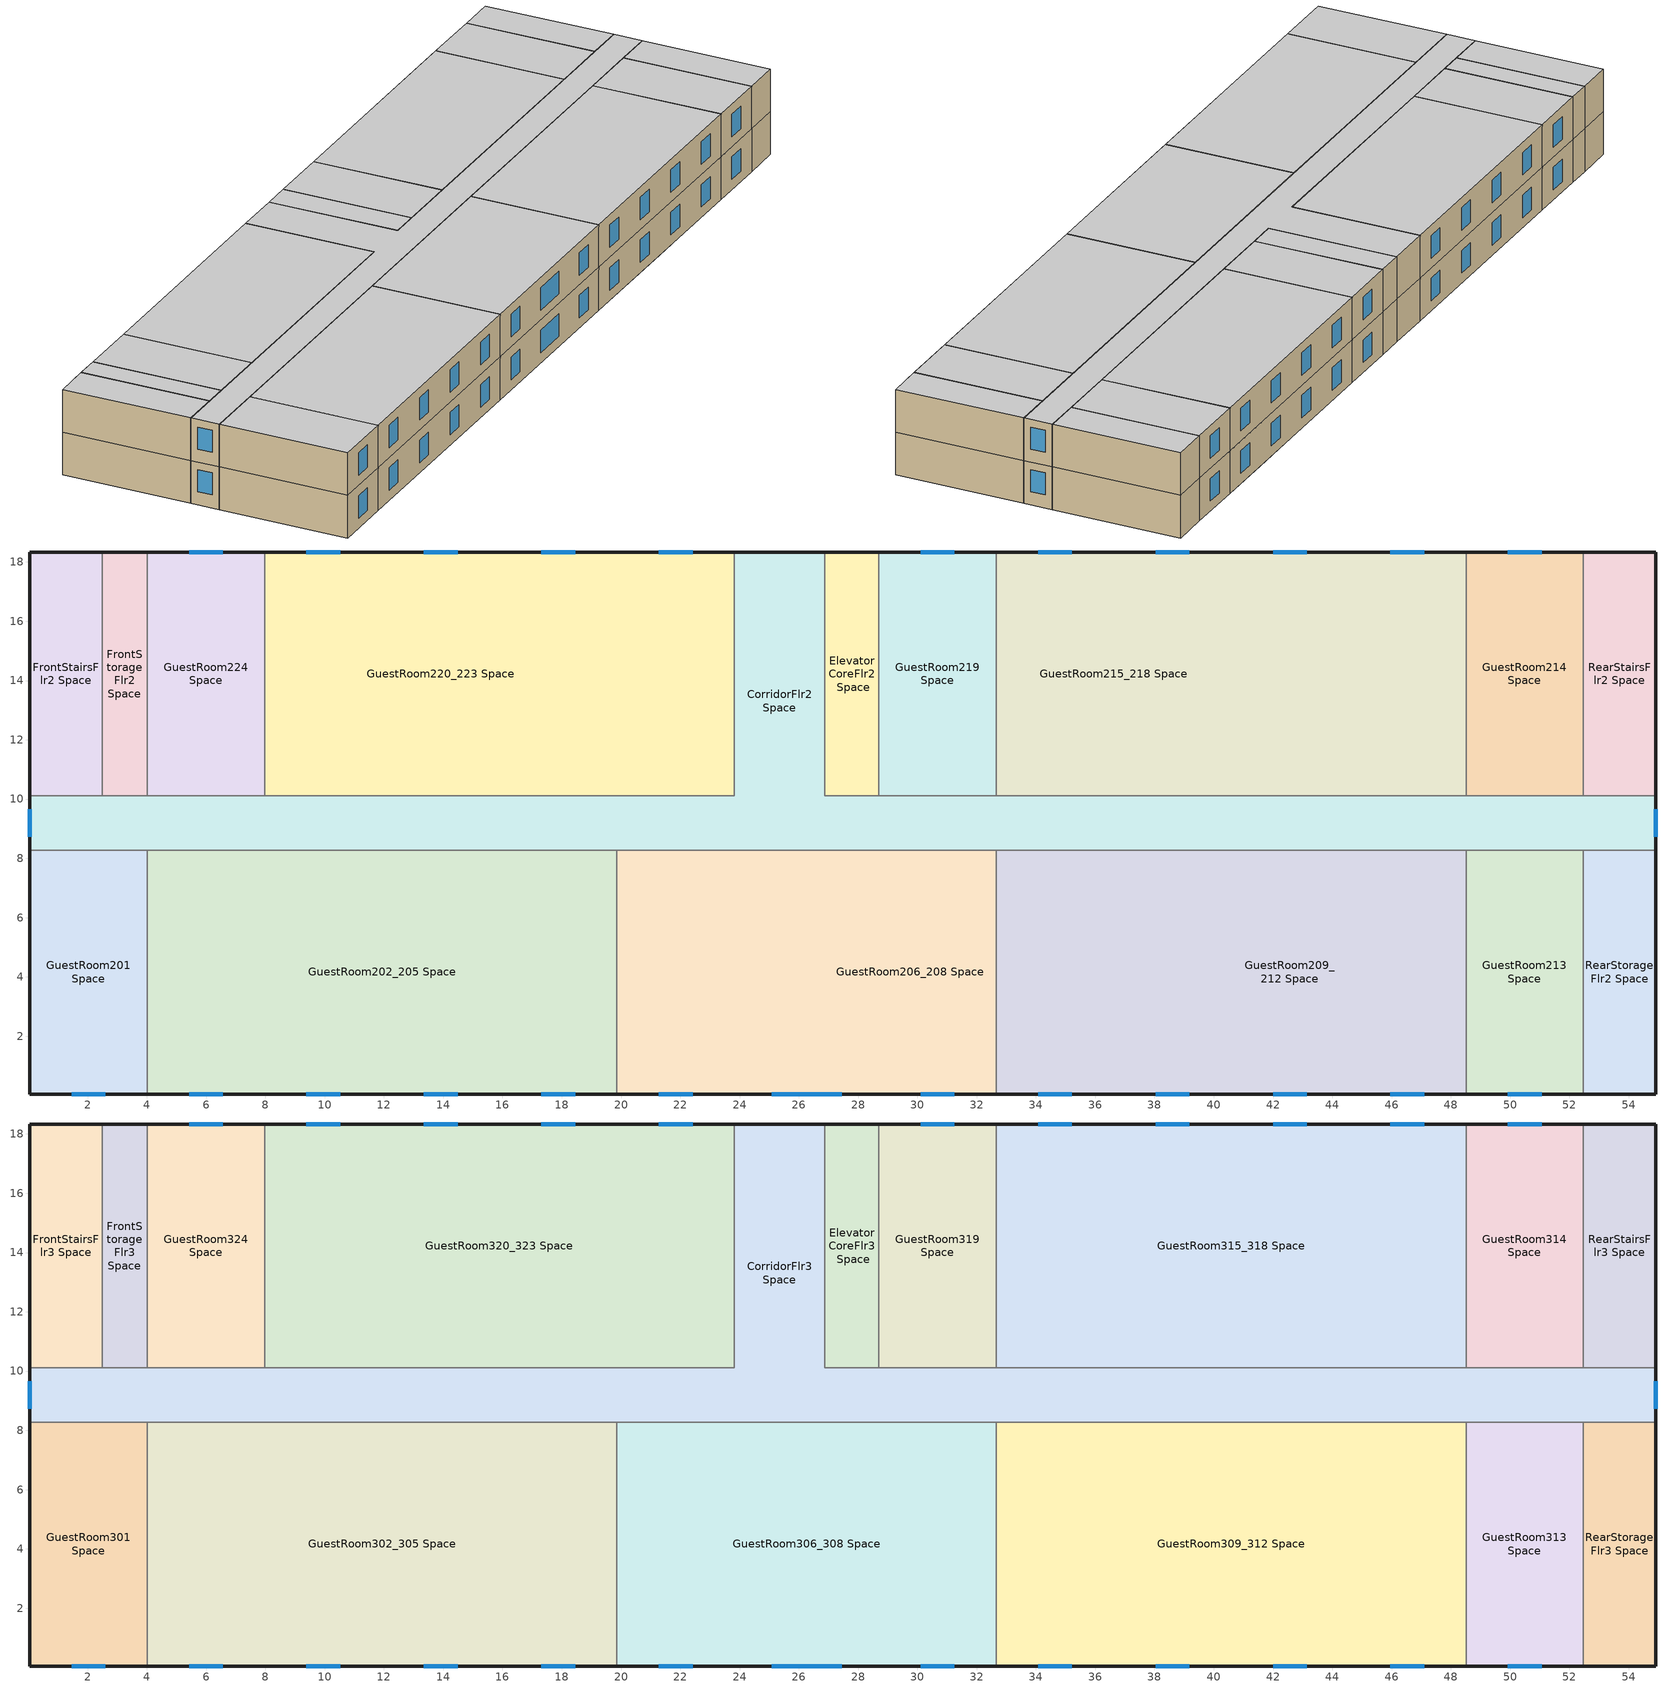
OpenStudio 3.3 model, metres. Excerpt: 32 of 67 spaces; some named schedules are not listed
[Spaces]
GuestRoom213 Space
 floor to GuestRoom103 Space (INT-FLOOR-TOPSIDE): 52.47,8.28 52.47,0.05 48.51,0.05 48.51,8.28 z3.35
 wall outside (Steel Frame Res Ext Wall): 48.51,0.05 52.47,0.05 z3.35:6.1
 wall to GuestRoom209_212 Space (int-walls): 48.51,8.28 48.51,0.05 z3.35:6.1
 wall to RearStorageFlr2 Space (int-walls): 52.47,0.05 52.47,8.28 z3.35:6.1
 wall to CorridorFlr2 Space (int-walls): 52.47,8.28 48.51,8.28 z3.35:6.1
 window (Window Res Fixed): 49.92,0.05 51.06,0.05 z4:5.45
RearStorageFlr2 Space
 floor to RearStorageFlr1 Space (INT-FLOOR-TOPSIDE): 54.91,8.28 54.91,0.05 52.47,0.05 52.47,8.28 z3.35
 wall outside (Steel Frame Res Ext Wall): 52.47,0.05 54.91,0.05 54.91,8.28 z3.35:6.1
 wall to CorridorFlr2 Space (int-walls): 54.91,8.28 52.47,8.28 z3.35:6.1
RearStairsFlr2 Space
 floor to RearStairsFlr1 Space (INT-FLOOR-TOPSIDE): 54.91,18.34 54.91,10.11 52.47,10.11 52.47,18.34 z3.35
 wall outside (Steel Frame Res Ext Wall): 54.91,10.11 54.91,18.34 52.47,18.34 z3.35:6.1
 wall to CorridorFlr2 Space (int-walls): 52.47,10.11 54.91,10.11 z3.35:6.1
 wall to GuestRoom214 Space (int-walls): 52.47,18.34 52.47,10.11 z3.35:6.1
GuestRoom224 Space
 floor to FrontOfficeFlr1 Space (INT-FLOOR-TOPSIDE): 7.97,18.34 7.97,10.11 4.01,10.11 4.01,18.34 z3.35
 wall outside (Steel Frame Res Ext Wall): 7.97,18.34 4.01,18.34 z3.35:6.1
 wall to FrontStorageFlr2 Space (int-walls): 4.01,18.34 4.01,10.11 z3.35:6.1
 wall to GuestRoom220_223 Space (int-walls): 7.97,10.11 7.97,18.34 z3.35:6.1
 wall to CorridorFlr2 Space (int-walls): 4.01,10.11 7.97,10.11 z3.35:6.1
 window (Window Res Fixed): 6.56,18.34 5.42,18.34 z4:5.45
GuestRoom220_223 Space
 floor to FrontOfficeFlr1 Space (INT-FLOOR-TOPSIDE): 19.86,18.34 19.86,10.11 7.97,10.11 7.97,18.34 z3.35
 floor to ExerciseCenterFlr1 Space (INT-FLOOR-TOPSIDE): 23.82,18.34 23.82,10.11 19.86,10.11 19.86,18.34 z3.35
 wall outside (Steel Frame Res Ext Wall): 23.82,18.34 7.97,18.34 z3.35:6.1
 wall to CorridorFlr2 Space (int-walls): 7.97,10.11 23.82,10.11 23.82,18.34 z3.35:6.1
 window (Window Res Fixed): 10.52,18.34 9.38,18.34 / 14.49,18.34 13.35,18.34 / 18.45,18.34 17.31,18.34 / 22.41,18.34 21.27,18.34 z4:5.45
GuestRoom219 Space
 floor to LaundryRoomFlr1 Space (INT-FLOOR-TOPSIDE): 32.66,18.34 32.66,10.11 28.7,10.11 28.7,18.34 z3.35
 wall outside (Steel Frame Res Ext Wall): 32.66,18.34 28.7,18.34 z3.35:6.1
 wall to ElevatorCoreFlr2 Space (int-walls): 28.7,18.34 28.7,10.11 z3.35:6.1
 wall to GuestRoom215_218 Space (int-walls): 32.66,10.11 32.66,18.34 z3.35:6.1
 wall to CorridorFlr2 Space (int-walls): 28.7,10.11 32.66,10.11 z3.35:6.1
 window (Window Res Fixed): 31.25,18.34 30.11,18.34 z4:5.45
GuestRoom215_218 Space
 floor to LaundryRoomFlr1 Space (INT-FLOOR-TOPSIDE): 40.59,18.34 40.59,10.11 32.66,10.11 32.66,18.34 z3.35
 floor to EmployeeLoungeFlr1 Space (INT-FLOOR-TOPSIDE): 44.55,18.34 44.55,10.11 40.59,10.11 40.59,18.34 z3.35
 floor to GuestRoom105 Space (INT-FLOOR-TOPSIDE): 48.51,18.34 48.51,10.11 44.55,10.11 44.55,18.34 z3.35
 wall outside (Steel Frame Res Ext Wall): 48.51,18.34 32.66,18.34 z3.35:6.1
 wall to GuestRoom214 Space (int-walls): 48.51,10.11 48.51,18.34 z3.35:6.1
 wall to CorridorFlr2 Space (int-walls): 32.66,10.11 48.51,10.11 z3.35:6.1
 window (Window Res Fixed): 35.21,18.34 34.07,18.34 / 39.17,18.34 38.04,18.34 / 43.14,18.34 42,18.34 / 47.1,18.34 45.96,18.34 z4:5.45
GuestRoom214 Space
 floor to GuestRoom104 Space (INT-FLOOR-TOPSIDE): 52.47,18.34 52.47,10.11 48.51,10.11 48.51,18.34 z3.35
 wall outside (Steel Frame Res Ext Wall): 52.47,18.34 48.51,18.34 z3.35:6.1
 wall to CorridorFlr2 Space (int-walls): 48.51,10.11 52.47,10.11 z3.35:6.1
 window (Window Res Fixed): 51.06,18.34 49.92,18.34 z4:5.45
GuestRoom209_212 Space
 floor to GuestRoom102 Space (INT-FLOOR-TOPSIDE): 48.51,8.28 48.51,0.05 44.55,0.05 44.55,8.28 z3.35
 floor to GuestRoom101 Space (INT-FLOOR-TOPSIDE): 44.55,8.28 44.55,0.05 40.59,0.05 40.59,8.28 z3.35
 floor to MechanicalRoomFlr1 Space (INT-FLOOR-TOPSIDE): 40.59,8.28 40.59,0.05 36.62,0.05 36.62,8.28 z3.35
 floor to MeetingRoomFlr1 Space (INT-FLOOR-TOPSIDE): 36.62,8.28 36.62,0.05 32.66,0.05 32.66,8.28 z3.35
 wall outside (Steel Frame Res Ext Wall): 32.66,0.05 48.51,0.05 z3.35:6.1
 wall to GuestRoom206_208 Space (int-walls): 32.66,8.28 32.66,0.05 z3.35:6.1
 wall to CorridorFlr2 Space (int-walls): 48.51,8.28 32.66,8.28 z3.35:6.1
 window (Window Res Fixed): 45.96,0.05 47.1,0.05 / 42,0.05 43.14,0.05 / 38.04,0.05 39.17,0.05 / 34.07,0.05 35.21,0.05 z4:5.45
GuestRoom206_208 Space
 floor to MeetingRoomFlr1 Space (INT-FLOOR-TOPSIDE): 32.66,8.28 32.66,0.05 26.87,0.05 26.87,8.28 z3.35
 floor to RestroomFlr1 Space (INT-FLOOR-TOPSIDE): 23.82,8.28 23.82,0.05 19.86,0.05 19.86,8.28 z3.35
 floor to CorridorFlr1 Space (INT-FLOOR-TOPSIDE): 26.87,8.28 26.87,0.05 23.82,0.05 23.82,8.28 z3.35
 wall outside (Steel Frame Res Ext Wall): 19.86,0.05 32.66,0.05 z3.35:6.1
 wall to GuestRoom202_205 Space (int-walls): 19.86,8.28 19.86,0.05 z3.35:6.1
 wall to CorridorFlr2 Space (int-walls): 32.66,8.28 19.86,8.28 z3.35:6.1
 window (Window Res Fixed): 30.11,0.05 31.25,0.05 / 25.08,0.05 27.44,0.05 / 21.27,0.05 22.41,0.05 z4:5.45
GuestRoom202_205 Space
 floor to FrontLoungeFlr1 Space (INT-FLOOR-TOPSIDE): 19.86,8.28 19.86,0.05 4.01,0.05 4.01,8.28 z3.35
 wall outside (Steel Frame Res Ext Wall): 4.01,0.05 19.86,0.05 z3.35:6.1
 wall to GuestRoom201 Space (int-walls): 4.01,8.28 4.01,0.05 z3.35:6.1
 wall to CorridorFlr2 Space (int-walls): 19.86,8.28 4.01,8.28 z3.35:6.1
 window (Window Res Fixed): 17.31,0.05 18.45,0.05 / 13.35,0.05 14.49,0.05 / 9.38,0.05 10.52,0.05 / 5.42,0.05 6.56,0.05 z4:5.45
GuestRoom201 Space
 floor to FrontLoungeFlr1 Space (INT-FLOOR-TOPSIDE): 4.01,8.28 4.01,0.05 0.05,0.05 0.05,8.28 z3.35
 wall outside (Steel Frame Res Ext Wall): 0.05,8.28 0.05,0.05 4.01,0.05 z3.35:6.1
 wall to CorridorFlr2 Space (int-walls): 4.01,8.28 0.05,8.28 z3.35:6.1
 window (Window Res Fixed): 1.46,0.05 2.6,0.05 z4:5.45
FrontStorageFlr2 Space
 floor to FrontStorageFlr1 Space (INT-FLOOR-TOPSIDE): 4.01,18.34 4.01,10.11 2.49,10.11 2.49,18.34 z3.35
 wall outside (Steel Frame Res Ext Wall): 4.01,18.34 2.49,18.34 z3.35:6.1
 wall to FrontStairsFlr2 Space (int-walls): 2.49,18.34 2.49,10.11 z3.35:6.1
 wall to CorridorFlr2 Space (int-walls): 2.49,10.11 4.01,10.11 z3.35:6.1
FrontStairsFlr2 Space
 floor to FrontStairsFlr1 Space (INT-FLOOR-TOPSIDE): 2.49,18.34 2.49,10.11 0.05,10.11 0.05,18.34 z3.35
 wall outside (Steel Frame Res Ext Wall): 2.49,18.34 0.05,18.34 0.05,10.11 z3.35:6.1
 wall to CorridorFlr2 Space (int-walls): 0.05,10.11 2.49,10.11 z3.35:6.1
ElevatorCoreFlr2 Space
 floor to ElevatorCoreFlr1 Space (INT-FLOOR-TOPSIDE): 28.7,18.34 28.7,10.11 26.87,10.11 26.87,18.34 z3.35
 wall outside (Steel Frame Res Ext Wall): 28.7,18.34 26.87,18.34 z3.35:6.1
 wall to CorridorFlr2 Space (int-walls): 26.87,18.34 26.87,10.11 28.7,10.11 z3.35:6.1
CorridorFlr2 Space
 floor to CorridorFlr1 Space (INT-FLOOR-TOPSIDE): 26.87,18.34 26.87,10.11 54.91,10.11 54.91,8.28 0.05,8.28 0.05,10.11 23.82,10.11 23.82,18.34 z3.35
 wall outside (Steel Frame Res Ext Wall): 54.91,8.28 54.91,10.11 / 0.05,10.11 0.05,8.28 / 26.87,18.34 23.82,18.34 z3.35:6.1
 window (Window Non-res Fixed): 54.91,8.73 54.91,9.66 / 0.05,9.66 0.05,8.73 z4.19:5.61
GuestRoom319 Space
 floor to GuestRoom219 Space (INT-FLOOR-TOPSIDE): 32.66,18.34 32.66,10.11 28.7,10.11 28.7,18.34 z6.1
 wall outside (Steel Frame Res Ext Wall): 32.66,18.34 28.7,18.34 z6.1:8.84
 wall to ElevatorCoreFlr3 Space (int-walls): 28.7,18.34 28.7,10.11 z6.1:8.84
 wall to GuestRoom315_318 Space (int-walls): 32.66,10.11 32.66,18.34 z6.1:8.84
 wall to CorridorFlr3 Space (int-walls): 28.7,10.11 32.66,10.11 z6.1:8.84
 window (Window Res Fixed): 31.25,18.34 30.11,18.34 z6.75:8.19
 ceiling to GuestRoom419 Space (INT-FLOOR-UNDERSIDE): 32.66,10.11 32.66,18.34 28.7,18.34 28.7,10.11 z8.84
RearStorageFlr3 Space
 floor to RearStorageFlr2 Space (INT-FLOOR-TOPSIDE): 54.91,8.28 54.91,0.05 52.47,0.05 52.47,8.28 z6.1
 wall outside (Steel Frame Res Ext Wall): 52.47,0.05 54.91,0.05 54.91,8.28 z6.1:8.84
 wall to GuestRoom313 Space (int-walls): 52.47,8.28 52.47,0.05 z6.1:8.84
 wall to CorridorFlr3 Space (int-walls): 54.91,8.28 52.47,8.28 z6.1:8.84
 ceiling to RearStorageFlr4 Space (INT-FLOOR-UNDERSIDE): 54.91,0.05 54.91,8.28 52.47,8.28 52.47,0.05 z8.84
RearStairsFlr3 Space
 floor to RearStairsFlr2 Space (INT-FLOOR-TOPSIDE): 54.91,18.34 54.91,10.11 52.47,10.11 52.47,18.34 z6.1
 wall outside (Steel Frame Res Ext Wall): 54.91,10.11 54.91,18.34 52.47,18.34 z6.1:8.84
 wall to CorridorFlr3 Space (int-walls): 52.47,10.11 54.91,10.11 z6.1:8.84
 wall to GuestRoom314 Space (int-walls): 52.47,18.34 52.47,10.11 z6.1:8.84
 ceiling to RearStairsFlr4 Space (INT-FLOOR-UNDERSIDE): 54.91,10.11 54.91,18.34 52.47,18.34 52.47,10.11 z8.84
GuestRoom324 Space
 floor to GuestRoom224 Space (INT-FLOOR-TOPSIDE): 7.97,18.34 7.97,10.11 4.01,10.11 4.01,18.34 z6.1
 wall outside (Steel Frame Res Ext Wall): 7.97,18.34 4.01,18.34 z6.1:8.84
 wall to FrontStorageFlr3 Space (int-walls): 4.01,18.34 4.01,10.11 z6.1:8.84
 wall to GuestRoom320_323 Space (int-walls): 7.97,10.11 7.97,18.34 z6.1:8.84
 wall to CorridorFlr3 Space (int-walls): 4.01,10.11 7.97,10.11 z6.1:8.84
 window (Window Res Fixed): 6.56,18.34 5.42,18.34 z6.75:8.19
 ceiling to GuestRoom424 Space (INT-FLOOR-UNDERSIDE): 7.97,10.11 7.97,18.34 4.01,18.34 4.01,10.11 z8.84
GuestRoom320_323 Space
 floor to GuestRoom220_223 Space (INT-FLOOR-TOPSIDE): 23.82,18.34 23.82,10.11 7.97,10.11 7.97,18.34 z6.1
 wall outside (Steel Frame Res Ext Wall): 23.82,18.34 7.97,18.34 z6.1:8.84
 wall to CorridorFlr3 Space (int-walls): 7.97,10.11 23.82,10.11 23.82,18.34 z6.1:8.84
 window (Window Res Fixed): 10.52,18.34 9.38,18.34 / 14.49,18.34 13.35,18.34 / 18.45,18.34 17.31,18.34 / 22.41,18.34 21.27,18.34 z6.75:8.19
 ceiling to GuestRoom420_423 Space (INT-FLOOR-UNDERSIDE): 23.82,10.11 23.82,18.34 7.97,18.34 7.97,10.11 z8.84
GuestRoom315_318 Space
 floor to GuestRoom215_218 Space (INT-FLOOR-TOPSIDE): 48.51,18.34 48.51,10.11 32.66,10.11 32.66,18.34 z6.1
 wall outside (Steel Frame Res Ext Wall): 48.51,18.34 32.66,18.34 z6.1:8.84
 wall to GuestRoom314 Space (int-walls): 48.51,10.11 48.51,18.34 z6.1:8.84
 wall to CorridorFlr3 Space (int-walls): 32.66,10.11 48.51,10.11 z6.1:8.84
 window (Window Res Fixed): 35.21,18.34 34.07,18.34 / 39.17,18.34 38.04,18.34 / 43.14,18.34 42,18.34 / 47.1,18.34 45.96,18.34 z6.75:8.19
 ceiling to GuestRoom415_418 Space (INT-FLOOR-UNDERSIDE): 48.51,10.11 48.51,18.34 32.66,18.34 32.66,10.11 z8.84
GuestRoom314 Space
 floor to GuestRoom214 Space (INT-FLOOR-TOPSIDE): 52.47,18.34 52.47,10.11 48.51,10.11 48.51,18.34 z6.1
 wall outside (Steel Frame Res Ext Wall): 52.47,18.34 48.51,18.34 z6.1:8.84
 wall to CorridorFlr3 Space (int-walls): 48.51,10.11 52.47,10.11 z6.1:8.84
 window (Window Res Fixed): 51.06,18.34 49.92,18.34 z6.75:8.19
 ceiling to GuestRoom414 Space (INT-FLOOR-UNDERSIDE): 52.47,10.11 52.47,18.34 48.51,18.34 48.51,10.11 z8.84
GuestRoom313 Space
 floor to GuestRoom213 Space (INT-FLOOR-TOPSIDE): 52.47,8.28 52.47,0.05 48.51,0.05 48.51,8.28 z6.1
 wall outside (Steel Frame Res Ext Wall): 48.51,0.05 52.47,0.05 z6.1:8.84
 wall to GuestRoom309_312 Space (int-walls): 48.51,8.28 48.51,0.05 z6.1:8.84
 wall to CorridorFlr3 Space (int-walls): 52.47,8.28 48.51,8.28 z6.1:8.84
 window (Window Res Fixed): 49.92,0.05 51.06,0.05 z6.75:8.19
 ceiling to GuestRoom413 Space (INT-FLOOR-UNDERSIDE): 52.47,0.05 52.47,8.28 48.51,8.28 48.51,0.05 z8.84
GuestRoom309_312 Space
 floor to GuestRoom209_212 Space (INT-FLOOR-TOPSIDE): 48.51,8.28 48.51,0.05 32.66,0.05 32.66,8.28 z6.1
 wall outside (Steel Frame Res Ext Wall): 32.66,0.05 48.51,0.05 z6.1:8.84
 wall to GuestRoom306_308 Space (int-walls): 32.66,8.28 32.66,0.05 z6.1:8.84
 wall to CorridorFlr3 Space (int-walls): 48.51,8.28 32.66,8.28 z6.1:8.84
 window (Window Res Fixed): 45.96,0.05 47.1,0.05 / 42,0.05 43.14,0.05 / 38.04,0.05 39.17,0.05 / 34.07,0.05 35.21,0.05 z6.75:8.19
 ceiling to GuestRoom409_412 Space (INT-FLOOR-UNDERSIDE): 48.51,0.05 48.51,8.28 32.66,8.28 32.66,0.05 z8.84
GuestRoom306_308 Space
 floor to GuestRoom206_208 Space (INT-FLOOR-TOPSIDE): 32.66,8.28 32.66,0.05 19.86,0.05 19.86,8.28 z6.1
 wall outside (Steel Frame Res Ext Wall): 19.86,0.05 32.66,0.05 z6.1:8.84
 wall to GuestRoom302_305 Space (int-walls): 19.86,8.28 19.86,0.05 z6.1:8.84
 wall to CorridorFlr3 Space (int-walls): 32.66,8.28 19.86,8.28 z6.1:8.84
 window (Window Res Fixed): 30.11,0.05 31.25,0.05 / 25.08,0.05 27.44,0.05 / 21.27,0.05 22.41,0.05 z6.75:8.19
 ceiling to GuestRoom406_408 Space (INT-FLOOR-UNDERSIDE): 32.66,0.05 32.66,8.28 19.86,8.28 19.86,0.05 z8.84
GuestRoom302_305 Space
 floor to GuestRoom202_205 Space (INT-FLOOR-TOPSIDE): 19.86,8.28 19.86,0.05 4.01,0.05 4.01,8.28 z6.1
 wall outside (Steel Frame Res Ext Wall): 4.01,0.05 19.86,0.05 z6.1:8.84
 wall to GuestRoom301 Space (int-walls): 4.01,8.28 4.01,0.05 z6.1:8.84
 wall to CorridorFlr3 Space (int-walls): 19.86,8.28 4.01,8.28 z6.1:8.84
 window (Window Res Fixed): 17.31,0.05 18.45,0.05 / 13.35,0.05 14.49,0.05 / 9.38,0.05 10.52,0.05 / 5.42,0.05 6.56,0.05 z6.75:8.19
 ceiling to GuestRoom402_405 Space (INT-FLOOR-UNDERSIDE): 19.86,0.05 19.86,8.28 4.01,8.28 4.01,0.05 z8.84
GuestRoom301 Space
 floor to GuestRoom201 Space (INT-FLOOR-TOPSIDE): 4.01,8.28 4.01,0.05 0.05,0.05 0.05,8.28 z6.1
 wall outside (Steel Frame Res Ext Wall): 0.05,8.28 0.05,0.05 4.01,0.05 z6.1:8.84
 wall to CorridorFlr3 Space (int-walls): 4.01,8.28 0.05,8.28 z6.1:8.84
 window (Window Res Fixed): 1.46,0.05 2.6,0.05 z6.75:8.19
 ceiling to GuestRoom401 Space (INT-FLOOR-UNDERSIDE): 4.01,0.05 4.01,8.28 0.05,8.28 0.05,0.05 z8.84
FrontStorageFlr3 Space
 floor to FrontStorageFlr2 Space (INT-FLOOR-TOPSIDE): 4.01,18.34 4.01,10.11 2.49,10.11 2.49,18.34 z6.1
 wall outside (Steel Frame Res Ext Wall): 4.01,18.34 2.49,18.34 z6.1:8.84
 wall to FrontStairsFlr3 Space (int-walls): 2.49,18.34 2.49,10.11 z6.1:8.84
 wall to CorridorFlr3 Space (int-walls): 2.49,10.11 4.01,10.11 z6.1:8.84
 ceiling to FrontStorageFlr4 Space (INT-FLOOR-UNDERSIDE): 4.01,10.11 4.01,18.34 2.49,18.34 2.49,10.11 z8.84
FrontStairsFlr3 Space
 floor to FrontStairsFlr2 Space (INT-FLOOR-TOPSIDE): 2.49,18.34 2.49,10.11 0.05,10.11 0.05,18.34 z6.1
 wall outside (Steel Frame Res Ext Wall): 2.49,18.34 0.05,18.34 0.05,10.11 z6.1:8.84
 wall to CorridorFlr3 Space (int-walls): 0.05,10.11 2.49,10.11 z6.1:8.84
 ceiling to FrontStairsFlr4 Space (INT-FLOOR-UNDERSIDE): 2.49,10.11 2.49,18.34 0.05,18.34 0.05,10.11 z8.84
ElevatorCoreFlr3 Space
 floor to ElevatorCoreFlr2 Space (INT-FLOOR-TOPSIDE): 28.7,18.34 28.7,10.11 26.87,10.11 26.87,18.34 z6.1
 wall outside (Steel Frame Res Ext Wall): 28.7,18.34 26.87,18.34 z6.1:8.84
 wall to CorridorFlr3 Space (int-walls): 26.87,18.34 26.87,10.11 28.7,10.11 z6.1:8.84
 ceiling to ElevatorCoreFlr4 Space (INT-FLOOR-UNDERSIDE): 28.7,10.11 28.7,18.34 26.87,18.34 26.87,10.11 z8.84
CorridorFlr3 Space
 floor to CorridorFlr2 Space (INT-FLOOR-TOPSIDE): 26.87,18.34 26.87,10.11 54.91,10.11 54.91,8.28 0.05,8.28 0.05,10.11 23.82,10.11 23.82,18.34 z6.1
 wall outside (Steel Frame Res Ext Wall): 54.91,8.28 54.91,10.11 / 0.05,10.11 0.05,8.28 / 26.87,18.34 23.82,18.34 z6.1:8.84
 window (Window Non-res Fixed): 54.91,8.73 54.91,9.66 / 0.05,9.66 0.05,8.73 z6.94:8.36
 ceiling to CorridorFlr4 Space (INT-FLOOR-UNDERSIDE): 54.91,8.28 54.91,10.11 26.87,10.11 26.87,18.34 23.82,18.34 23.82,10.11 0.05,10.11 0.05,8.28 z8.84
[Site]
USA_IL_Chicago Ohare Intl Ap: Latitude {deg}=41.98; Longitude {deg}=-87.92; Time Zone {hr}=-6; Elevation {m}=201; Terrain=City
[SizingPeriod:DesignDay] Barometric Pressure {Pa}=99063; Rain Indicator=No; Snow Indicator=No; Day of Month=21; Daylight Saving Time Indicator=No; Humidity Condition Type=Wetbulb; Dry-Bulb Temperature Range Modifier Type=DefaultMultipliers; Solar Model Indicator=ASHRAEClearSky
Name | Maximum Dry-Bulb Temperature {C} | Daily Dry-Bulb Temperature Range {deltaC} | Wind Speed {m/s} | Wind Direction {deg} | Sky Clearness | Month | Day Type | Wetbulb or DewPoint at Maximum Dry-Bulb {C}
CHICAGO Ann Htg 99.6% Condns DB | -20.6 | 0 | 4.9 | 270 | 0 | 1 | WinterDesignDay | -20.6
CHICAGO Ann Clg .4% Condns WB=>MDB | 31.2 | 10.7 | 5.3 | 230 | 1 | 7 | SummerDesignDay | 25.5
[Building]
Ref Bldg Small Hotel New2004_v1.3_5.0 (A): North Axis {deg}=0
[ClimateZones]
Climate Zone Institution Name 1=ASHRAE; Climate Zone Document Name 1=ANSI/ASHRAE Standard 169; Climate Zone Document Year 1=2006; Climate Zone Institution Name 2=CEC; Climate Zone Document Name 2=California Climate Zone Descriptions; Climate Zone Document Year 2=1995
[Construction]
Window Res Fixed: Res Fixed Assembly Window [ in][ cm]
Steel Frame Res Ext Wall: Wood Siding [.394 in][1 cm], Steel Frame Res Wall Insulation, 1/2IN Gypsum [.5 in][1.27 cm]
int-walls: 1/2IN Gypsum [.5 in][1.27 cm], 1/2IN Gypsum [.5 in][1.27 cm]
INT-FLOOR-UNDERSIDE: CP02 CARPET PAD [3.937 in][10 cm], MAT-CC05 4 HW CONCRETE [4 in][10.16 cm]
Window Non-res Fixed: NonRes Fixed Assembly Window [ in][ cm]
INT-FLOOR-TOPSIDE: MAT-CC05 4 HW CONCRETE [4 in][10.16 cm], CP02 CARPET PAD [3.937 in][10 cm]
[WindowMaterial:SimpleGlazingSystem] U-Factor {W/m2-K}=3.23646; Solar Heat Gain Coefficient=0.39
Res Fixed Assembly Window [ in][ cm]; NonRes Fixed Assembly Window [ in][ cm]
[Material] Thermal Absorptance=0.9
Name | Roughness | Thickness {m} | Conductivity {W/m-K} | Density {kg/m3} | Specific Heat {J/kg-K} | Solar Absorptance | Visible Absorptance
Wood Siding [.394 in][1 cm] | MediumSmooth | 0.01 | 0.11 | 544.62 | 1210 | 0.78 | 0.78
Steel Frame Res Wall Insulation | MediumRough | 0.119161 | 0.049 | 265 | 836.8 | 0.7 | 0.7
1/2IN Gypsum [.5 in][1.27 cm] | Smooth | 0.0127 | 0.16 | 784.9 | 830 | 0.92 | 0.92
MAT-CC05 4 HW CONCRETE [4 in][10.16 cm] | Rough | 0.1016 | 1.311 | 2240 | 836.8 | 0.7 | 0.7
[Material:NoMass]
CP02 CARPET PAD [3.937 in][10 cm]: Roughness=VeryRough; Thermal Resistance {m2-K/W}=0.2165; Thermal Absorptance=0.9; Solar Absorptance=0.7; Visible Absorptance=0.8
[ThermalZone] Multiplier=1; Ceiling Height {m}=2.5416; Use Ideal Air Loads=No
Name | Volume {m3} | Thermostat
GuestRoom213 | 82.2266 | GuestRoom213 DualSPSched
RearStorageFlr2 | 50.6747 | RearStorageFlr2 DualSPSched
GuestRoom301 | 82.4919 | GuestRoom301 DualSPSched
GuestRoom319 | 82.2206 | GuestRoom319 DualSPSched
GuestRoom306_308 | 266.839 | GuestRoom306_308 DualSPSched
RearStairsFlr2 | 50.671 | RearStairsFlr2 DualSPSched
GuestRoom224 | 82.2206 | GuestRoom224 DualSPSched
GuestRoom220_223 | 330.474 | GuestRoom220_223 DualSPSched
GuestRoom219 | 82.2206 | GuestRoom219 DualSPSched
GuestRoom215_218 | 330.474 | GuestRoom215_218 DualSPSched
GuestRoom214 | 82.2206 | GuestRoom214 DualSPSched
GuestRoom209_212 | 330.498 | GuestRoom209_212 DualSPSched
GuestRoom206_208 | 266.839 | GuestRoom206_208 DualSPSched
GuestRoom202_205 | 330.498 | GuestRoom202_205 DualSPSched
GuestRoom201 | 82.4919 | GuestRoom201 DualSPSched
FrontStorageFlr2 | 31.2969 | FrontStorageFlr2 DualSPSched
FrontStairsFlr2 | 50.6585 | FrontStairsFlr2 DualSPSched
ElevatorCoreFlr2; ElevatorCoreFlr3 | 37.6623
CorridorFlr2 | 314.792 | CorridorFlr2 DualSPSched
RearStorageFlr3 | 50.6747 | RearStorageFlr3 DualSPSched
RearStairsFlr3 | 50.671 | RearStairsFlr3 DualSPSched
GuestRoom324 | 82.2206 | GuestRoom324 DualSPSched
GuestRoom320_323 | 330.474 | GuestRoom320_323 DualSPSched
GuestRoom315_318 | 330.474 | GuestRoom315_318 DualSPSched
GuestRoom314 | 82.2206 | GuestRoom314 DualSPSched
GuestRoom313 | 82.2266 | GuestRoom313 DualSPSched
GuestRoom309_312 | 330.498 | GuestRoom309_312 DualSPSched
GuestRoom302_305 | 330.498 | GuestRoom302_305 DualSPSched
FrontStorageFlr3 | 31.2969 | FrontStorageFlr3 DualSPSched
FrontStairsFlr3 | 50.6585 | FrontStairsFlr3 DualSPSched
CorridorFlr3 | 314.792 | CorridorFlr3 DualSPSched
[Space] Part of Total Floor Area=Yes
Name | Space Type | Thermal Zone | Design Specification Outdoor Air Object
GuestRoom213 Space | Zone Group 29 | GuestRoom213 | SZ DSOA GuestRoom213
RearStorageFlr2 Space | Zone Group 46 | RearStorageFlr2 | SZ DSOA RearStorageFlr2
GuestRoom301 Space | Zone Group 23 | GuestRoom301 | SZ DSOA GuestRoom301
GuestRoom319 Space | Zone Group 16 | GuestRoom319 | SZ DSOA GuestRoom319
GuestRoom306_308 Space | Zone Group 21 | GuestRoom306_308 | SZ DSOA GuestRoom306_308
RearStairsFlr2 Space | Zone Group 50 | RearStairsFlr2 | SZ DSOA RearStairsFlr2
GuestRoom224 Space | Zone Group 24 | GuestRoom224 | SZ DSOA GuestRoom224
GuestRoom220_223 Space | Zone Group 25 | GuestRoom220_223 | SZ DSOA GuestRoom220_223
GuestRoom219 Space | Zone Group 26 | GuestRoom219 | SZ DSOA GuestRoom219
GuestRoom215_218 Space | Zone Group 27 | GuestRoom215_218 | SZ DSOA GuestRoom215_218
GuestRoom214 Space | Zone Group 28 | GuestRoom214 | SZ DSOA GuestRoom214
GuestRoom209_212 Space | Zone Group 30 | GuestRoom209_212 | SZ DSOA GuestRoom209_212
GuestRoom206_208 Space | Zone Group 31 | GuestRoom206_208 | SZ DSOA GuestRoom206_208
GuestRoom202_205 Space | Zone Group 32 | GuestRoom202_205 | SZ DSOA GuestRoom202_205
GuestRoom201 Space | Zone Group 33 | GuestRoom201 | SZ DSOA GuestRoom201
FrontStorageFlr2 Space | Zone Group 55 | FrontStorageFlr2 | SZ DSOA FrontStorageFlr2
FrontStairsFlr2 Space | Zone Group 59 | FrontStairsFlr2 | SZ DSOA FrontStairsFlr2
ElevatorCoreFlr2 Space | Zone Group 67 | ElevatorCoreFlr2
CorridorFlr2 Space | Zone Group 63 | CorridorFlr2 | SZ DSOA CorridorFlr2
RearStorageFlr3 Space | Zone Group 45 | RearStorageFlr3 | SZ DSOA RearStorageFlr3
RearStairsFlr3 Space | Zone Group 49 | RearStairsFlr3 | SZ DSOA RearStairsFlr3
GuestRoom324 Space | Zone Group 14 | GuestRoom324 | SZ DSOA GuestRoom324
GuestRoom320_323 Space | Zone Group 15 | GuestRoom320_323 | SZ DSOA GuestRoom320_323
GuestRoom315_318 Space | Zone Group 17 | GuestRoom315_318 | SZ DSOA GuestRoom315_318
GuestRoom314 Space | Zone Group 18 | GuestRoom314 | SZ DSOA GuestRoom314
GuestRoom313 Space | Zone Group 19 | GuestRoom313 | SZ DSOA GuestRoom313
GuestRoom309_312 Space | Zone Group 20 | GuestRoom309_312 | SZ DSOA GuestRoom309_312
GuestRoom302_305 Space | Zone Group 22 | GuestRoom302_305 | SZ DSOA GuestRoom302_305
FrontStorageFlr3 Space | Zone Group 54 | FrontStorageFlr3 | SZ DSOA FrontStorageFlr3
FrontStairsFlr3 Space | Zone Group 58 | FrontStairsFlr3 | SZ DSOA FrontStairsFlr3
ElevatorCoreFlr3 Space | Zone Group 66 | ElevatorCoreFlr3
CorridorFlr3 Space | Zone Group 62 | CorridorFlr3 | SZ DSOA CorridorFlr3
[ThermostatSetpoint:DualSetpoint] Temperature Difference Between Cutout And Setpoint {deltaC}=0
GuestRoom213 DualSPSched; RearStorageFlr2 DualSPSched; GuestRoom301 DualSPSched; GuestRoom319 DualSPSched; GuestRoom306_308 DualSPSched; RearStairsFlr2 DualSPSched; GuestRoom224 DualSPSched; GuestRoom220_223 DualSPSched; GuestRoom219 DualSPSched; GuestRoom215_218 DualSPSched; GuestRoom214 DualSPSched; GuestRoom209_212 DualSPSched; GuestRoom206_208 DualSPSched; GuestRoom202_205 DualSPSched; GuestRoom201 DualSPSched; FrontStorageFlr2 DualSPSched; FrontStairsFlr2 DualSPSched; CorridorFlr2 DualSPSched; RearStorageFlr3 DualSPSched; RearStairsFlr3 DualSPSched; GuestRoom324 DualSPSched; GuestRoom320_323 DualSPSched; GuestRoom315_318 DualSPSched; GuestRoom314 DualSPSched; GuestRoom313 DualSPSched; GuestRoom309_312 DualSPSched; GuestRoom302_305 DualSPSched; FrontStorageFlr3 DualSPSched; FrontStairsFlr3 DualSPSched; CorridorFlr3 DualSPSched
[DesignSpecification:OutdoorAir]
Name | Outdoor Air Flow Rate {m3/s} | Outdoor Air Flow per Floor Area {m3/s-m2}
SZ DSOA GuestRoom201; SZ DSOA GuestRoom324; SZ DSOA GuestRoom319; SZ DSOA GuestRoom314; SZ DSOA GuestRoom313; SZ DSOA GuestRoom301; SZ DSOA GuestRoom224; SZ DSOA GuestRoom219; SZ DSOA GuestRoom214; SZ DSOA GuestRoom213 | 0.01416
SZ DSOA GuestRoom320_323; SZ DSOA GuestRoom315_318; SZ DSOA GuestRoom309_312; SZ DSOA GuestRoom302_305; SZ DSOA GuestRoom220_223; SZ DSOA GuestRoom215_218; SZ DSOA GuestRoom209_212; SZ DSOA GuestRoom202_205 | 0.05664
SZ DSOA GuestRoom306_308; SZ DSOA GuestRoom206_208 | 0.04248
SZ DSOA RearStorageFlr3; SZ DSOA RearStorageFlr2; SZ DSOA RearStairsFlr3; SZ DSOA RearStairsFlr2; SZ DSOA FrontStorageFlr3; SZ DSOA FrontStorageFlr2; SZ DSOA FrontStairsFlr3; SZ DSOA FrontStairsFlr2 | 0
SZ DSOA CorridorFlr3; SZ DSOA CorridorFlr2 |  | 0.00025
[Lights:Definition] Design Level Calculation Method=Watts/Area; Fraction Radiant=0.7; Fraction Visible=0.2; Return Air Fraction=0; Return Air Fraction Calculated from Plenum Temperature=No; Return Air Fraction Function of Plenum Temperature Coefficient 1=0; Return Air Fraction Function of Plenum Temperature Coefficient 2 {1/K}=0
Name | Watts per Space Floor Area {W/m2}
Zone Group 63|CorridorFlr2_Lights Definition; Zone Group 62|CorridorFlr3_Lights Definition | 5.38
Zone Group 55|FrontStorageFlr2_Lights Definition; Zone Group 45|RearStorageFlr3_Lights Definition; Zone Group 46|RearStorageFlr2_Lights Definition; Zone Group 54|FrontStorageFlr3_Lights Definition | 8.6
Zone Group 20|GuestRoom309_312_Lights Definition; Zone Group 14|GuestRoom324_Lights Definition; Zone Group 15|GuestRoom320_323_Lights Definition; Zone Group 16|GuestRoom319_Lights Definition; Zone Group 17|GuestRoom315_318_Lights Definition; Zone Group 18|GuestRoom314_Lights Definition; Zone Group 19|GuestRoom313_Lights Definition; Zone Group 21|GuestRoom306_308_Lights Definition; Zone Group 22|GuestRoom302_305_Lights Definition; Zone Group 23|GuestRoom301_Lights Definition; Zone Group 24|GuestRoom224_Lights Definition; Zone Group 25|GuestRoom220_223_Lights Definition; Zone Group 26|GuestRoom219_Lights Definition; Zone Group 27|GuestRoom215_218_Lights Definition; Zone Group 28|GuestRoom214_Lights Definition; Zone Group 29|GuestRoom213_Lights Definition; Zone Group 30|GuestRoom209_212_Lights Definition; Zone Group 31|GuestRoom206_208_Lights Definition; Zone Group 32|GuestRoom202_205_Lights Definition; Zone Group 33|GuestRoom201_Lights Definition | 11.84
Zone Group 49|RearStairsFlr3_Lights Definition; Zone Group 50|RearStairsFlr2_Lights Definition; Zone Group 58|FrontStairsFlr3_Lights Definition; Zone Group 59|FrontStairsFlr2_Lights Definition | 6.46
[Lights] Fraction Replaceable=1
Name | Lights Definition | Space or SpaceType | Schedule
Zone Group 63|CorridorFlr2_Lights | Zone Group 63|CorridorFlr2_Lights Definition | Zone Group 63 | Corridor_Ltg_Sch
Zone Group 55|FrontStorageFlr2_Lights | Zone Group 55|FrontStorageFlr2_Lights Definition | Zone Group 55 | Storage_Ltg_Sch
Zone Group 20|GuestRoom309_312_Lights | Zone Group 20|GuestRoom309_312_Lights Definition | Zone Group 20 | GuestRoom_Ltg_Sch_Base
Zone Group 14|GuestRoom324_Lights | Zone Group 14|GuestRoom324_Lights Definition | Zone Group 14 | GuestRoom_Ltg_Sch_Base
Zone Group 15|GuestRoom320_323_Lights | Zone Group 15|GuestRoom320_323_Lights Definition | Zone Group 15 | GuestRoom_Ltg_Sch_Base
Zone Group 16|GuestRoom319_Lights | Zone Group 16|GuestRoom319_Lights Definition | Zone Group 16 | GuestRoom_Ltg_Sch_Base
Zone Group 17|GuestRoom315_318_Lights | Zone Group 17|GuestRoom315_318_Lights Definition | Zone Group 17 | GuestRoom_Ltg_Sch_Base
Zone Group 18|GuestRoom314_Lights | Zone Group 18|GuestRoom314_Lights Definition | Zone Group 18 | GuestRoom_Ltg_Sch_Base
Zone Group 19|GuestRoom313_Lights | Zone Group 19|GuestRoom313_Lights Definition | Zone Group 19 | GuestRoom_Ltg_Sch_Base
Zone Group 21|GuestRoom306_308_Lights | Zone Group 21|GuestRoom306_308_Lights Definition | Zone Group 21 | GuestRoom_Ltg_Sch_Base
Zone Group 22|GuestRoom302_305_Lights | Zone Group 22|GuestRoom302_305_Lights Definition | Zone Group 22 | GuestRoom_Ltg_Sch_Base
Zone Group 23|GuestRoom301_Lights | Zone Group 23|GuestRoom301_Lights Definition | Zone Group 23 | GuestRoom_Ltg_Sch_Base
Zone Group 24|GuestRoom224_Lights | Zone Group 24|GuestRoom224_Lights Definition | Zone Group 24 | GuestRoom_Ltg_Sch_Base
Zone Group 25|GuestRoom220_223_Lights | Zone Group 25|GuestRoom220_223_Lights Definition | Zone Group 25 | GuestRoom_Ltg_Sch_Base
Zone Group 26|GuestRoom219_Lights | Zone Group 26|GuestRoom219_Lights Definition | Zone Group 26 | GuestRoom_Ltg_Sch_Base
Zone Group 27|GuestRoom215_218_Lights | Zone Group 27|GuestRoom215_218_Lights Definition | Zone Group 27 | GuestRoom_Ltg_Sch_Base
Zone Group 28|GuestRoom214_Lights | Zone Group 28|GuestRoom214_Lights Definition | Zone Group 28 | GuestRoom_Ltg_Sch_Base
Zone Group 29|GuestRoom213_Lights | Zone Group 29|GuestRoom213_Lights Definition | Zone Group 29 | GuestRoom_Ltg_Sch_Base
Zone Group 30|GuestRoom209_212_Lights | Zone Group 30|GuestRoom209_212_Lights Definition | Zone Group 30 | GuestRoom_Ltg_Sch_Base
Zone Group 31|GuestRoom206_208_Lights | Zone Group 31|GuestRoom206_208_Lights Definition | Zone Group 31 | GuestRoom_Ltg_Sch_Base
Zone Group 32|GuestRoom202_205_Lights | Zone Group 32|GuestRoom202_205_Lights Definition | Zone Group 32 | GuestRoom_Ltg_Sch_Base
Zone Group 33|GuestRoom201_Lights | Zone Group 33|GuestRoom201_Lights Definition | Zone Group 33 | GuestRoom_Ltg_Sch_Base
Zone Group 45|RearStorageFlr3_Lights | Zone Group 45|RearStorageFlr3_Lights Definition | Zone Group 45 | Storage_Ltg_Sch
Zone Group 46|RearStorageFlr2_Lights | Zone Group 46|RearStorageFlr2_Lights Definition | Zone Group 46 | Storage_Ltg_Sch
Zone Group 49|RearStairsFlr3_Lights | Zone Group 49|RearStairsFlr3_Lights Definition | Zone Group 49 | Corridor_Ltg_Sch
Zone Group 50|RearStairsFlr2_Lights | Zone Group 50|RearStairsFlr2_Lights Definition | Zone Group 50 | Corridor_Ltg_Sch
Zone Group 54|FrontStorageFlr3_Lights | Zone Group 54|FrontStorageFlr3_Lights Definition | Zone Group 54 | Storage_Ltg_Sch
Zone Group 58|FrontStairsFlr3_Lights | Zone Group 58|FrontStairsFlr3_Lights Definition | Zone Group 58 | Corridor_Ltg_Sch
Zone Group 59|FrontStairsFlr2_Lights | Zone Group 59|FrontStairsFlr2_Lights Definition | Zone Group 59 | Corridor_Ltg_Sch
Zone Group 62|CorridorFlr3_Lights | Zone Group 62|CorridorFlr3_Lights Definition | Zone Group 62 | Corridor_Ltg_Sch
[SpaceType]
Zone Group 21; Zone Group 63; Zone Group 55; Zone Group 20; Zone Group 67; Zone Group 14; Zone Group 15; Zone Group 16; Zone Group 17; Zone Group 18; Zone Group 19; Zone Group 22; Zone Group 23; Zone Group 24; Zone Group 25; Zone Group 29; Zone Group 26; Zone Group 27; Zone Group 28; Zone Group 30; Zone Group 31; Zone Group 32; Zone Group 33; Zone Group 45; Zone Group 46; Zone Group 49; Zone Group 50; Zone Group 54; Zone Group 58; Zone Group 59; Zone Group 62; Zone Group 66
[SpaceInfiltration:DesignFlowRate] Design Flow Rate Calculation Method=Flow/ExteriorArea; Flow per Exterior Surface Area {m3/s-m2}=0.000302; Constant Term Coefficient=1; Temperature Term Coefficient=0; Velocity Term Coefficient=0; Velocity Squared Term Coefficient=0
Name | Space or SpaceType | Schedule
Zone Group 21|ZoneInfiltration:DesignFlowRate 29 | Zone Group 21 | INFIL_HALF_ON_SCH
Zone Group 63|ZoneInfiltration:DesignFlowRate 65 | Zone Group 63 | INFIL_HALF_ON_SCH
Zone Group 14|ZoneInfiltration:DesignFlowRate 22 | Zone Group 14 | INFIL_HALF_ON_SCH
Zone Group 15|ZoneInfiltration:DesignFlowRate 23 | Zone Group 15 | INFIL_HALF_ON_SCH
Zone Group 16|ZoneInfiltration:DesignFlowRate 24 | Zone Group 16 | INFIL_HALF_ON_SCH
Zone Group 17|ZoneInfiltration:DesignFlowRate 25 | Zone Group 17 | INFIL_HALF_ON_SCH
Zone Group 18|ZoneInfiltration:DesignFlowRate 26 | Zone Group 18 | INFIL_HALF_ON_SCH
Zone Group 19|ZoneInfiltration:DesignFlowRate 27 | Zone Group 19 | INFIL_HALF_ON_SCH
Zone Group 20|ZoneInfiltration:DesignFlowRate 28 | Zone Group 20 | INFIL_HALF_ON_SCH
Zone Group 22|ZoneInfiltration:DesignFlowRate 30 | Zone Group 22 | INFIL_HALF_ON_SCH
Zone Group 23|ZoneInfiltration:DesignFlowRate 31 | Zone Group 23 | INFIL_HALF_ON_SCH
Zone Group 24|ZoneInfiltration:DesignFlowRate 32 | Zone Group 24 | INFIL_HALF_ON_SCH
Zone Group 25|ZoneInfiltration:DesignFlowRate 33 | Zone Group 25 | INFIL_HALF_ON_SCH
Zone Group 26|ZoneInfiltration:DesignFlowRate 34 | Zone Group 26 | INFIL_HALF_ON_SCH
Zone Group 27|ZoneInfiltration:DesignFlowRate 35 | Zone Group 27 | INFIL_HALF_ON_SCH
Zone Group 28|ZoneInfiltration:DesignFlowRate 36 | Zone Group 28 | INFIL_HALF_ON_SCH
Zone Group 29|ZoneInfiltration:DesignFlowRate 37 | Zone Group 29 | INFIL_HALF_ON_SCH
Zone Group 30|ZoneInfiltration:DesignFlowRate 38 | Zone Group 30 | INFIL_HALF_ON_SCH
Zone Group 31|ZoneInfiltration:DesignFlowRate 39 | Zone Group 31 | INFIL_HALF_ON_SCH
Zone Group 32|ZoneInfiltration:DesignFlowRate 40 | Zone Group 32 | INFIL_HALF_ON_SCH
Zone Group 33|ZoneInfiltration:DesignFlowRate 41 | Zone Group 33 | INFIL_HALF_ON_SCH
Zone Group 45|ZoneInfiltration:DesignFlowRate 2 | Zone Group 45 | INFIL_HALF_ON_SCH
Zone Group 46|ZoneInfiltration:DesignFlowRate 3 | Zone Group 46 | INFIL_HALF_ON_SCH
Zone Group 49|ZoneInfiltration:DesignFlowRate 6 | Zone Group 49 | INFIL_SCH
Zone Group 50|ZoneInfiltration:DesignFlowRate 7 | Zone Group 50 | INFIL_SCH
Zone Group 54|ZoneInfiltration:DesignFlowRate 48 | Zone Group 54 | INFIL_HALF_ON_SCH
Zone Group 55|ZoneInfiltration:DesignFlowRate 49 | Zone Group 55 | INFIL_HALF_ON_SCH
Zone Group 58|ZoneInfiltration:DesignFlowRate 52 | Zone Group 58 | INFIL_SCH
Zone Group 59|ZoneInfiltration:DesignFlowRate 53 | Zone Group 59 | INFIL_SCH
Zone Group 62|ZoneInfiltration:DesignFlowRate 64 | Zone Group 62 | INFIL_HALF_ON_SCH
Zone Group 66|ZoneInfiltration:DesignFlowRate 60 | Zone Group 66 | INFIL_HALF_ON_SCH
Zone Group 67|ZoneInfiltration:DesignFlowRate 61 | Zone Group 67 | INFIL_HALF_ON_SCH
[People:Definition] Number of People Calculation Method=Area/Person; Fraction Radiant=0.3; Carbon Dioxide Generation Rate {m3/s-W}=3.82e-08; Enable ASHRAE 55 Comfort Warnings=No; Mean Radiant Temperature Calculation Type=ZoneAveraged; Thermal Comfort Model Type 1=FANGER
Name | Space Floor Area per Person {m2/person}
Zone Group 14|GuestRoom324 People Definition; Zone Group 15|GuestRoom320_323 People Definition; Zone Group 16|GuestRoom319 People Definition; Zone Group 17|GuestRoom315_318 People Definition; Zone Group 18|GuestRoom314 People Definition; Zone Group 19|GuestRoom313 People Definition; Zone Group 20|GuestRoom309_312 People Definition; Zone Group 22|GuestRoom302_305 People Definition; Zone Group 23|GuestRoom301 People Definition; Zone Group 24|GuestRoom224 People Definition; Zone Group 25|GuestRoom220_223 People Definition; Zone Group 26|GuestRoom219 People Definition; Zone Group 27|GuestRoom215_218 People Definition; Zone Group 28|GuestRoom214 People Definition; Zone Group 29|GuestRoom213 People Definition; Zone Group 30|GuestRoom209_212 People Definition; Zone Group 32|GuestRoom202_205 People Definition; Zone Group 33|GuestRoom201 People Definition | 23.41
Zone Group 21|GuestRoom306_308 People Definition; Zone Group 31|GuestRoom206_208 People Definition | 21.74
[People] Number of People Schedule=GuestRoom_Occ_Sch; Work Efficiency Schedule=WORK_EFF_SCH; Multiplier=1
Name | People Definition | Space or SpaceType
Zone Group 14|GuestRoom324 People | Zone Group 14|GuestRoom324 People Definition | Zone Group 14
Zone Group 15|GuestRoom320_323 People | Zone Group 15|GuestRoom320_323 People Definition | Zone Group 15
Zone Group 16|GuestRoom319 People | Zone Group 16|GuestRoom319 People Definition | Zone Group 16
Zone Group 17|GuestRoom315_318 People | Zone Group 17|GuestRoom315_318 People Definition | Zone Group 17
Zone Group 18|GuestRoom314 People | Zone Group 18|GuestRoom314 People Definition | Zone Group 18
Zone Group 19|GuestRoom313 People | Zone Group 19|GuestRoom313 People Definition | Zone Group 19
Zone Group 20|GuestRoom309_312 People | Zone Group 20|GuestRoom309_312 People Definition | Zone Group 20
Zone Group 21|GuestRoom306_308 People | Zone Group 21|GuestRoom306_308 People Definition | Zone Group 21
Zone Group 22|GuestRoom302_305 People | Zone Group 22|GuestRoom302_305 People Definition | Zone Group 22
Zone Group 23|GuestRoom301 People | Zone Group 23|GuestRoom301 People Definition | Zone Group 23
Zone Group 24|GuestRoom224 People | Zone Group 24|GuestRoom224 People Definition | Zone Group 24
Zone Group 25|GuestRoom220_223 People | Zone Group 25|GuestRoom220_223 People Definition | Zone Group 25
Zone Group 26|GuestRoom219 People | Zone Group 26|GuestRoom219 People Definition | Zone Group 26
Zone Group 27|GuestRoom215_218 People | Zone Group 27|GuestRoom215_218 People Definition | Zone Group 27
Zone Group 28|GuestRoom214 People | Zone Group 28|GuestRoom214 People Definition | Zone Group 28
Zone Group 29|GuestRoom213 People | Zone Group 29|GuestRoom213 People Definition | Zone Group 29
Zone Group 30|GuestRoom209_212 People | Zone Group 30|GuestRoom209_212 People Definition | Zone Group 30
Zone Group 31|GuestRoom206_208 People | Zone Group 31|GuestRoom206_208 People Definition | Zone Group 31
Zone Group 32|GuestRoom202_205 People | Zone Group 32|GuestRoom202_205 People Definition | Zone Group 32
Zone Group 33|GuestRoom201 People | Zone Group 33|GuestRoom201 People Definition | Zone Group 33
[ElectricEquipment:Definition] Design Level Calculation Method=Watts/Area; Watts per Space Floor Area {W/m2}=14.3; Fraction Latent=0; Fraction Radiant=0.5; Fraction Lost=0
Zone Group 14|GuestRoom324_PlugMisc_Equip Definition; Zone Group 15|GuestRoom320_323_PlugMisc_Equip Definition; Zone Group 16|GuestRoom319_PlugMisc_Equip Definition; Zone Group 17|GuestRoom315_318_PlugMisc_Equip Definition; Zone Group 18|GuestRoom314_PlugMisc_Equip Definition; Zone Group 19|GuestRoom313_PlugMisc_Equip Definition; Zone Group 20|GuestRoom309_312_PlugMisc_Equip Definition; Zone Group 21|GuestRoom306_308_PlugMisc_Equip Definition; Zone Group 22|GuestRoom302_305_PlugMisc_Equip Definition; Zone Group 23|GuestRoom301_PlugMisc_Equip Definition; Zone Group 24|GuestRoom224_PlugMisc_Equip Definition; Zone Group 25|GuestRoom220_223_PlugMisc_Equip Definition; Zone Group 29|GuestRoom213_PlugMisc_Equip Definition; Zone Group 26|GuestRoom219_PlugMisc_Equip Definition; Zone Group 27|GuestRoom215_218_PlugMisc_Equip Definition; Zone Group 28|GuestRoom214_PlugMisc_Equip Definition; Zone Group 30|GuestRoom209_212_PlugMisc_Equip Definition; Zone Group 31|GuestRoom206_208_PlugMisc_Equip Definition; Zone Group 32|GuestRoom202_205_PlugMisc_Equip Definition; Zone Group 33|GuestRoom201_PlugMisc_Equip Definition
[ElectricEquipment] Schedule=GuestRoom_Eqp_Sch
Name | Electric Equipment Definition | Space or SpaceType
Zone Group 14|GuestRoom324_PlugMisc_Equip | Zone Group 14|GuestRoom324_PlugMisc_Equip Definition | Zone Group 14
Zone Group 15|GuestRoom320_323_PlugMisc_Equip | Zone Group 15|GuestRoom320_323_PlugMisc_Equip Definition | Zone Group 15
Zone Group 16|GuestRoom319_PlugMisc_Equip | Zone Group 16|GuestRoom319_PlugMisc_Equip Definition | Zone Group 16
Zone Group 17|GuestRoom315_318_PlugMisc_Equip | Zone Group 17|GuestRoom315_318_PlugMisc_Equip Definition | Zone Group 17
Zone Group 18|GuestRoom314_PlugMisc_Equip | Zone Group 18|GuestRoom314_PlugMisc_Equip Definition | Zone Group 18
Zone Group 19|GuestRoom313_PlugMisc_Equip | Zone Group 19|GuestRoom313_PlugMisc_Equip Definition | Zone Group 19
Zone Group 20|GuestRoom309_312_PlugMisc_Equip | Zone Group 20|GuestRoom309_312_PlugMisc_Equip Definition | Zone Group 20
Zone Group 21|GuestRoom306_308_PlugMisc_Equip | Zone Group 21|GuestRoom306_308_PlugMisc_Equip Definition | Zone Group 21
Zone Group 22|GuestRoom302_305_PlugMisc_Equip | Zone Group 22|GuestRoom302_305_PlugMisc_Equip Definition | Zone Group 22
Zone Group 23|GuestRoom301_PlugMisc_Equip | Zone Group 23|GuestRoom301_PlugMisc_Equip Definition | Zone Group 23
Zone Group 24|GuestRoom224_PlugMisc_Equip | Zone Group 24|GuestRoom224_PlugMisc_Equip Definition | Zone Group 24
Zone Group 25|GuestRoom220_223_PlugMisc_Equip | Zone Group 25|GuestRoom220_223_PlugMisc_Equip Definition | Zone Group 25
Zone Group 29|GuestRoom213_PlugMisc_Equip | Zone Group 29|GuestRoom213_PlugMisc_Equip Definition | Zone Group 29
Zone Group 26|GuestRoom219_PlugMisc_Equip | Zone Group 26|GuestRoom219_PlugMisc_Equip Definition | Zone Group 26
Zone Group 27|GuestRoom215_218_PlugMisc_Equip | Zone Group 27|GuestRoom215_218_PlugMisc_Equip Definition | Zone Group 27
Zone Group 28|GuestRoom214_PlugMisc_Equip | Zone Group 28|GuestRoom214_PlugMisc_Equip Definition | Zone Group 28
Zone Group 30|GuestRoom209_212_PlugMisc_Equip | Zone Group 30|GuestRoom209_212_PlugMisc_Equip Definition | Zone Group 30
Zone Group 31|GuestRoom206_208_PlugMisc_Equip | Zone Group 31|GuestRoom206_208_PlugMisc_Equip Definition | Zone Group 31
Zone Group 32|GuestRoom202_205_PlugMisc_Equip | Zone Group 32|GuestRoom202_205_PlugMisc_Equip Definition | Zone Group 32
Zone Group 33|GuestRoom201_PlugMisc_Equip | Zone Group 33|GuestRoom201_PlugMisc_Equip Definition | Zone Group 33
[Schedule:Year]
GuestRoom_Ltg_Sch_Base: 12, 31, GuestRoom_Ltg_Sch_Base_WeekProfile1
INFIL_HALF_ON_SCH: 12, 31, INFIL_HALF_ON_SCH_WeekProfile1
Corridor_Ltg_Sch: 12, 31, Corridor_Ltg_Sch_WeekProfile1
GuestRoom_Occ_Sch: 12, 31, GuestRoom_Occ_Sch_WeekProfile1
WORK_EFF_SCH: 12, 31, WORK_EFF_SCH_WeekProfile1
Storage_Ltg_Sch: 12, 31, Storage_Ltg_Sch_WeekProfile1
GuestRoom_Eqp_Sch: 12, 31, GuestRoom_Eqp_Sch_WeekProfile1
INFIL_SCH: 12, 31, INFIL_SCH_WeekProfile1
[Schedule:Week]
GuestRoom_Ltg_Sch_Base_WeekProfile1: GuestRoom_Ltg_Sch_Base_DayProfile2, GuestRoom_Ltg_Sch_Base_DayProfile1, GuestRoom_Ltg_Sch_Base_DayProfile1, GuestRoom_Ltg_Sch_Base_DayProfile1, GuestRoom_Ltg_Sch_Base_DayProfile1, GuestRoom_Ltg_Sch_Base_DayProfile1, GuestRoom_Ltg_Sch_Base_DayProfile2, GuestRoom_Ltg_Sch_Base_DayProfile2, GuestRoom_Ltg_Sch_Base_DayProfile4, GuestRoom_Ltg_Sch_Base_DayProfile3, GuestRoom_Ltg_Sch_Base_DayProfile4, GuestRoom_Ltg_Sch_Base_DayProfile4
INFIL_HALF_ON_SCH_WeekProfile1: INFIL_HALF_ON_SCH_DayProfile1, INFIL_HALF_ON_SCH_DayProfile1, INFIL_HALF_ON_SCH_DayProfile1, INFIL_HALF_ON_SCH_DayProfile1, INFIL_HALF_ON_SCH_DayProfile1, INFIL_HALF_ON_SCH_DayProfile1, INFIL_HALF_ON_SCH_DayProfile1, INFIL_HALF_ON_SCH_DayProfile1, INFIL_HALF_ON_SCH_DayProfile1, INFIL_HALF_ON_SCH_DayProfile1, INFIL_HALF_ON_SCH_DayProfile1, INFIL_HALF_ON_SCH_DayProfile1
GuestRoom_Occ_Sch_WeekProfile1: GuestRoom_Occ_Sch_DayProfile2, GuestRoom_Occ_Sch_DayProfile1, GuestRoom_Occ_Sch_DayProfile1, GuestRoom_Occ_Sch_DayProfile1, GuestRoom_Occ_Sch_DayProfile1, GuestRoom_Occ_Sch_DayProfile1, GuestRoom_Occ_Sch_DayProfile2, GuestRoom_Occ_Sch_DayProfile2, GuestRoom_Occ_Sch_DayProfile4, GuestRoom_Occ_Sch_DayProfile3, GuestRoom_Occ_Sch_DayProfile4, GuestRoom_Occ_Sch_DayProfile4
WORK_EFF_SCH_WeekProfile1: WORK_EFF_SCH_DayProfile1, WORK_EFF_SCH_DayProfile1, WORK_EFF_SCH_DayProfile1, WORK_EFF_SCH_DayProfile1, WORK_EFF_SCH_DayProfile1, WORK_EFF_SCH_DayProfile1, WORK_EFF_SCH_DayProfile1, WORK_EFF_SCH_DayProfile1, WORK_EFF_SCH_DayProfile1, WORK_EFF_SCH_DayProfile1, WORK_EFF_SCH_DayProfile1, WORK_EFF_SCH_DayProfile1
GuestRoom_Eqp_Sch_WeekProfile1: GuestRoom_Eqp_Sch_DayProfile2, GuestRoom_Eqp_Sch_DayProfile1, GuestRoom_Eqp_Sch_DayProfile1, GuestRoom_Eqp_Sch_DayProfile1, GuestRoom_Eqp_Sch_DayProfile1, GuestRoom_Eqp_Sch_DayProfile1, GuestRoom_Eqp_Sch_DayProfile2, GuestRoom_Eqp_Sch_DayProfile2, GuestRoom_Eqp_Sch_DayProfile4, GuestRoom_Eqp_Sch_DayProfile3, GuestRoom_Eqp_Sch_DayProfile4, GuestRoom_Eqp_Sch_DayProfile4
